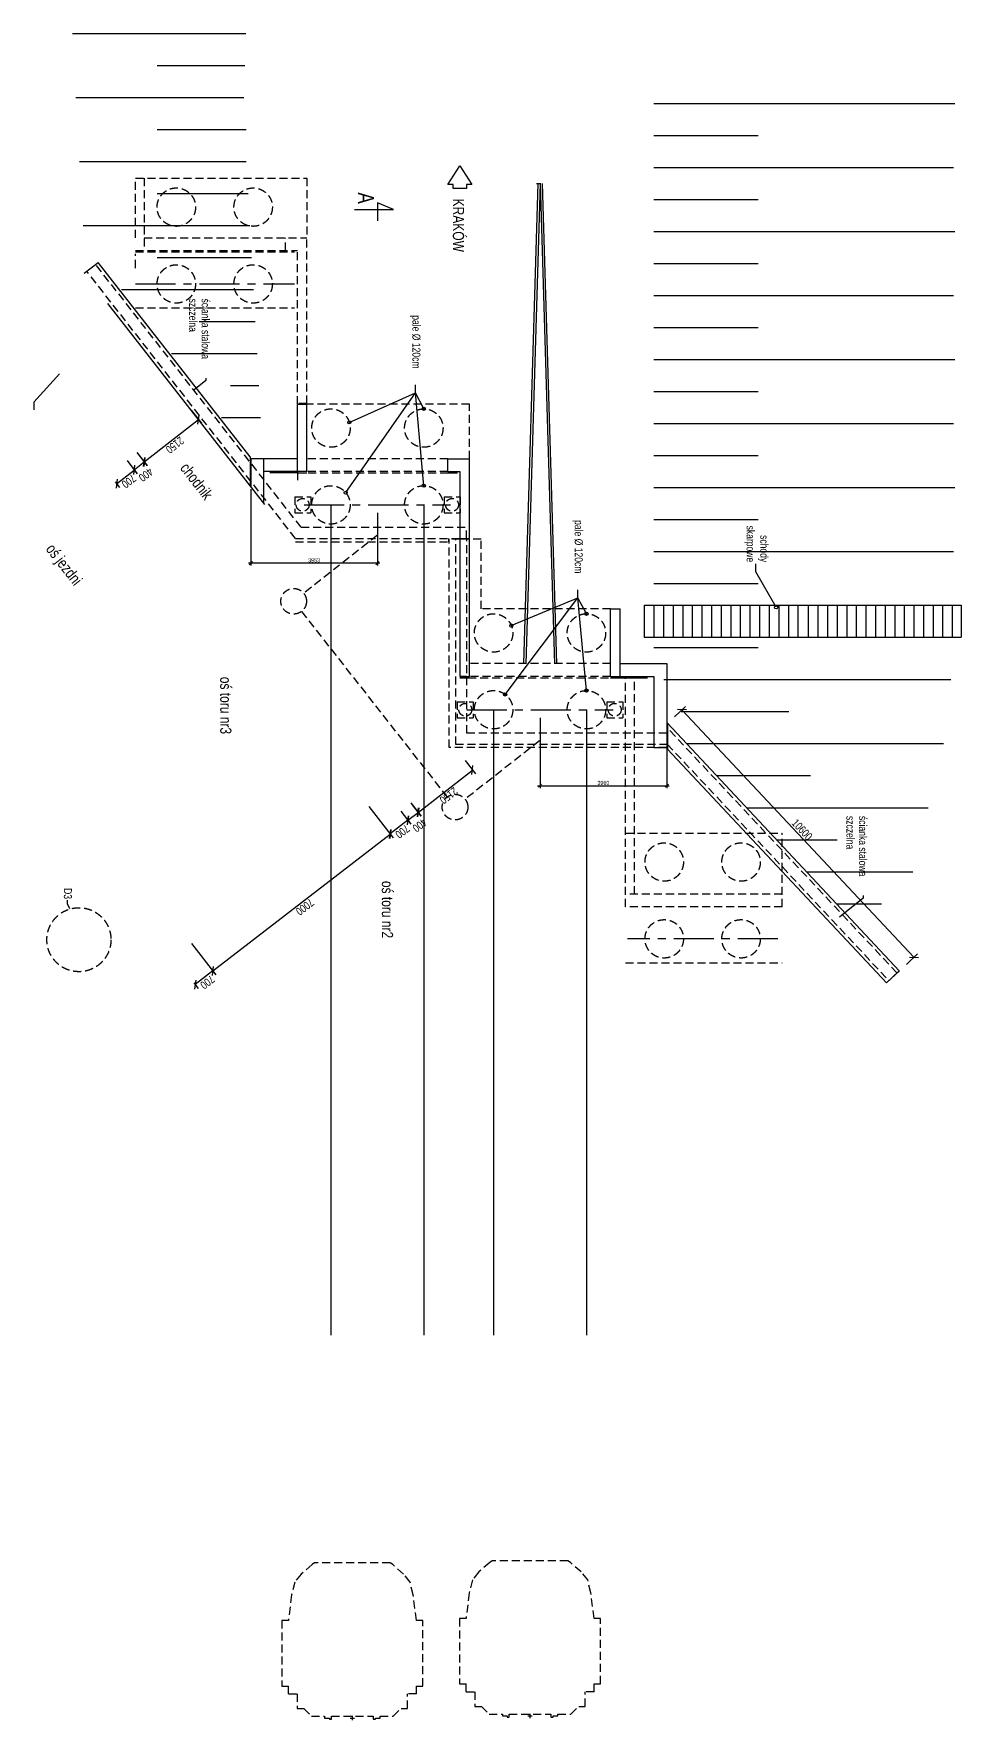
# Model space of a CAD drawing. Header units: millimetres. Extents: x -1069826 to 2704411, y -432732 to 412301.
# Drawn here: x 565972 to 594942, y 1622 to 54318 of the extents above; entities that cross this region are included whole.
import ezdxf
from ezdxf.enums import TextEntityAlignment as Align

# ---------------------------------------------------------------- set-up
doc = ezdxf.new("R2010")
doc.units = ezdxf.units.MM
doc.header["$LTSCALE"] = 1000
doc.header["$MEASUREMENT"] = 0
doc.linetypes.add('CENTER', pattern=[2, 1.25, -0.25, 0.25, -0.25])
doc.linetypes.add('HIDDEN', pattern=[0.375, 0.25, -0.125])
for name, color, linetype in [('0-RAM-T', 7, 'Continuous'), ('0-T', 7, 'Continuous'), ('00XX00-S', 7, 'Continuous'), ('61_RZEDNE-T', 7, 'Continuous'), ('AAA_WIADUKT', 7, 'Continuous'), ('DROGO-T', 7, 'Continuous'), ('DROGOWA', 7, 'Continuous'), ('WIADUKT', 7, 'Continuous')]:
    doc.layers.add(name, color=color, linetype=linetype)
doc.styles.add('CDMSTYLE', font='CDMSIMPL', dxfattribs={"width": 0.8, "bigfont": 'CDMBIGPL'})
doc.dimstyles.new('CDMOG-MM-100', dxfattribs={"dimscale": 100, "dimtxt": 2.5, "dimasz": 2, "dimexe": 1.5, "dimexo": 3, "dimgap": 0.5, "dimtad": 1, "dimdec": 0, "dimrnd": 1, "dimzin": 1, "dimdsep": 46, "dimtxsty": 'CDMSTYLE', "dimblk": 'OBLIQUE', "dimblk1": 'OBLIQUE', "dimblk2": 'OBLIQUE', "dimsah": 1, "dimcen": -2.5, "dimclrd": 9, "dimclre": 9, "dimclrt": 9, "dimadec": 0, "dimazin": 0, "dimtfac": 1, "dimtmove": 2, "dimatfit": 3, "dimldrblk": 'OBLIQUE', "dimfxl": 1, "dimtvp": 1, "dimtolj": 1, "dimtzin": 0, "dimarcsym": 0})
doc.dimstyles.new('CDMOG-MM-200$7', dxfattribs={"dimscale": 200, "dimtxt": 2.5, "dimasz": 1, "dimexe": 1.5, "dimexo": 5, "dimgap": 0.5, "dimtad": 1, "dimdec": 0, "dimrnd": 1, "dimzin": 1, "dimdsep": 46, "dimtxsty": 'CDMSTYLE', "dimblk": 'OBLIQUE', "dimblk1": 'NONE', "dimblk2": 'NONE', "dimsah": 1, "dimtsz": 1, "dimcen": -2.5, "dimclrd": 9, "dimclre": 9, "dimclrt": 9, "dimadec": 0, "dimazin": 0, "dimtfac": 1, "dimtmove": 2, "dimatfit": 3, "dimldrblk": 'NONE', "dimfxl": 1, "dimtvp": 1, "dimtolj": 1, "dimtzin": 0, "dimarcsym": 0})
doc.dimstyles.new('CDMOG-MM-50', dxfattribs={"dimscale": 50, "dimtxt": 2.5, "dimasz": 1, "dimexe": 1.5, "dimexo": 5, "dimgap": 0.5, "dimtad": 1, "dimdec": 0, "dimrnd": 1, "dimzin": 1, "dimdsep": 46, "dimtxsty": 'CDMSTYLE', "dimblk1": 'OBLIQUE', "dimblk2": 'OBLIQUE', "dimsah": 1, "dimtsz": 1, "dimcen": -2.5, "dimdle": 1.5, "dimclrd": 9, "dimclre": 9, "dimclrt": 9, "dimadec": 0, "dimazin": 0, "dimtfac": 1, "dimtmove": 2, "dimatfit": 3, "dimldrblk": 'OBLIQUE', "dimfxl": 1, "dimtvp": 1, "dimtolj": 1, "dimtzin": 0, "dimarcsym": 0})

# ---------------------------------------------------------------- blocks, each defined once
blk = doc.blocks.new('A$C05BD7996')
at = {"color": 40, "linetype": 'HIDDEN'}
for p, q in [((940, 4869), (600, 4569)), ((1020, 4919), (940, 4869)), ((3380, 4919), (1020, 4919)), ((3460, 4869), (3380, 4919)), ((3800, 4569), (3460, 4869)), ((400, 4319), (300, 3919)), ((600, 4569), (400, 4319)), ((4000, 4319), (3800, 4569)), ((4100, 3919), (4000, 4319)), ((300, 3919), (200, 3119)), ((4200, 3119), (4100, 3919)), ((200, 3119), (0, 3119)), ((0, 3119), (0, 1069)), ((4400, 3119), (4200, 3119)), ((4400, 1069), (4400, 3119)), ((0, 1069), (200, 1069)), ((4200, 1069), (4400, 1069)), ((475, 829), (475, 369)), ((3925, 369), (3925, 829)), ((475, 369), (680, 369)), ((680, 369), (925, 124)), ((925, 124), (1333, 124)), ((1333, 124), (1333, 69)), ((1333, 69), (1483, 69)), ((1483, 69), (1483, 31)), ((1483, 31), (1550, 31)), ((1550, 31), (1550, 124)), ((1550, 124), (2851, 124)), ((2851, 124), (2851, 31)), ((2851, 31), (2918, 31)), ((2918, 31), (2918, 69)), ((2918, 69), (3068, 69)), ((3068, 69), (3068, 124)), ((3068, 124), (3475, 124)), ((3475, 124), (3720, 369)), ((3720, 369), (3925, 369))]:
    blk.add_line(p, q, dxfattribs=at)
at = {"layer": '0-T', "color": 40, "linetype": 'HIDDEN'}
for p, q in [((200, 829), (200, 1069)), ((4200, 829), (4200, 1069)), ((200, 829), (475, 829)), ((4200, 829), (3925, 829))]:
    blk.add_line(p, q, dxfattribs=at)
at = {"layer": '0-T', "color": 9, "linetype": 'Continuous'}
for p, q in [((2131, 69), (2269, 69)), ((2200, 0), (2200, 137))]:
    blk.add_line(p, q, dxfattribs=at)
blk = doc.blocks.new('A$C3471609C')
at = {"layer": '0-T', "color": 9, "linetype": 'Continuous'}
blk.add_blockref('A$C05BD7996', (0, 0), dxfattribs=at)
blk = doc.blocks.new('_NONE')
at = {"color": 0, "linetype": 'ByBlock'}
blk.add_circle((0, 0), 0.25, dxfattribs=at)
blk = doc.blocks.new('_OBLIQUE')
at = {"color": 0, "linetype": 'ByBlock'}
blk.add_line((-0.5, -0.5), (0.5, 0.5), dxfattribs=at)
blk = doc.blocks.new('*D620')
at = {"color": 9, "linetype": 'ByBlock', "transparency": 16777216}
for p, q in [((455141, 32521), (456115, 33273)), ((460276, 27642), (455996, 33181)), ((459421, 26981), (460395, 27734))]:
    blk.add_line(p, q, dxfattribs=at)
at = {"layer": 'Defpoints', "color": 0, "linetype": 'ByBlock', "transparency": 16777216}
for p in [(455996, 33181), (454903, 32337), (459184, 26798)]:
    blk.add_point(p, dxfattribs=at)
at = {"color": 9, "linetype": 'ByBlock', "transparency": 16777216, "xscale": 200, "yscale": 200, "zscale": 200}
for p, rotation in [((455996, 33181), 127.6932772982284), ((460276, 27642), 307.6932772982284)]:
    blk.add_blockref('_OBLIQUE', p, dxfattribs=dict(at, rotation=rotation))
at = {"color": 9, "linetype": 'ByBlock', "transparency": 16777216, "insert": (458275, 30519), "char_height": 250, "attachment_point": 5, "rotation": 307.6933, "style": 'CDMSTYLE'}
blk.add_mtext('\\A1;7000', dxfattribs=at)
blk = doc.blocks.new('*D619')
at = {"color": 9, "linetype": 'ByBlock', "transparency": 16777216}
for p, q in [((444569, 25151), (444741, 25284)), ((445050, 24638), (444623, 25192)), ((444997, 24597), (445169, 24730))]:
    blk.add_line(p, q, dxfattribs=at)
at = {"layer": 'Defpoints', "color": 0, "linetype": 'ByBlock', "transparency": 16777216}
for p in [(444332, 24968), (444623, 25192), (444760, 24414)]:
    blk.add_point(p, dxfattribs=at)
at = {"color": 9, "linetype": 'ByBlock', "transparency": 16777216, "xscale": 200, "yscale": 200, "zscale": 200}
for p, rotation in [((444623, 25192), 127.6718535673757), ((445050, 24638), 307.6718535673757)]:
    blk.add_blockref('_OBLIQUE', p, dxfattribs=dict(at, rotation=rotation))
at = {"color": 9, "linetype": 'ByBlock', "transparency": 16777216, "insert": (444975, 25022), "char_height": 250, "attachment_point": 5, "rotation": 307.6719, "style": 'CDMSTYLE'}
blk.add_mtext('\\A1;700', dxfattribs=at)
blk = doc.blocks.new('*D618')
at = {"color": 9, "linetype": 'ByBlock', "transparency": 16777216}
for p, q in [((460221, 27606), (460392, 27738)), ((460273, 27647), (460701, 27092)), ((460649, 27052), (460820, 27184))]:
    blk.add_line(p, q, dxfattribs=at)
at = {"layer": 'Defpoints', "color": 0, "linetype": 'ByBlock', "transparency": 16777216}
for p in [(459984, 27423), (460701, 27092), (460412, 26869)]:
    blk.add_point(p, dxfattribs=at)
at = {"color": 9, "linetype": 'ByBlock', "transparency": 16777216, "xscale": 200, "yscale": 200, "zscale": 200}
for p, rotation in [((460273, 27647), 127.6718535673592), ((460701, 27092), 307.6718535673592)]:
    blk.add_blockref('_OBLIQUE', p, dxfattribs=dict(at, rotation=rotation))
at = {"color": 9, "linetype": 'ByBlock', "transparency": 16777216, "insert": (460626, 27476), "char_height": 250, "attachment_point": 5, "rotation": 307.6719, "style": 'CDMSTYLE'}
blk.add_mtext('\\A1;700', dxfattribs=at)
blk = doc.blocks.new('*D617')
at = {"color": 9, "linetype": 'ByBlock', "transparency": 16777216}
for p, q in [((455038, 33835), (455441, 34146)), ((455282, 33518), (455685, 33829)), ((455566, 33737), (455322, 34054))]:
    blk.add_line(p, q, dxfattribs=at)
at = {"layer": 'Defpoints', "color": 0, "linetype": 'ByBlock', "transparency": 16777216}
for p in [(455322, 34054), (454800, 33652), (455044, 33335)]:
    blk.add_point(p, dxfattribs=at)
at = {"color": 9, "linetype": 'ByBlock', "transparency": 16777216, "xscale": 200, "yscale": 200, "zscale": 200}
for p, rotation in [((455322, 34054), 127.6182843660991), ((455566, 33737), 307.6182843660991)]:
    blk.add_blockref('_OBLIQUE', p, dxfattribs=dict(at, rotation=rotation))
at = {"color": 9, "linetype": 'ByBlock', "transparency": 16777216, "insert": (455721, 34109), "char_height": 250, "attachment_point": 5, "rotation": 307.6183, "style": 'CDMSTYLE'}
blk.add_mtext('\\A1;400', dxfattribs=at)
blk = doc.blocks.new('*D616')
at = {"color": 9, "linetype": 'ByBlock', "transparency": 16777216}
for p, q in [((455513, 33700), (455684, 33831)), ((455565, 33740), (455993, 33186)), ((455941, 33146), (456112, 33277))]:
    blk.add_line(p, q, dxfattribs=at)
at = {"layer": 'Defpoints', "color": 0, "linetype": 'ByBlock', "transparency": 16777216}
for p in [(455276, 33516), (455704, 32962), (455993, 33186)]:
    blk.add_point(p, dxfattribs=at)
at = {"color": 9, "linetype": 'ByBlock', "transparency": 16777216, "xscale": 200, "yscale": 200, "zscale": 200}
for p, rotation in [((455565, 33740), 127.6718535673705), ((455993, 33186), 307.6718535673705)]:
    blk.add_blockref('_OBLIQUE', p, dxfattribs=dict(at, rotation=rotation))
at = {"color": 9, "linetype": 'ByBlock', "transparency": 16777216, "insert": (455918, 33569), "char_height": 250, "attachment_point": 5, "rotation": 307.6719, "style": 'CDMSTYLE'}
blk.add_mtext('\\A1;700', dxfattribs=at)
blk = doc.blocks.new('*D615')
at = {"color": 9, "linetype": 'ByBlock', "transparency": 16777216}
for p, q in [((453703, 35523), (454114, 35845)), ((455320, 34058), (453996, 35752)), ((455026, 33829), (455438, 34150))]:
    blk.add_line(p, q, dxfattribs=at)
at = {"layer": 'Defpoints', "color": 0, "linetype": 'ByBlock', "transparency": 16777216}
for p in [(453466, 35338), (453996, 35752), (454790, 33644)]:
    blk.add_point(p, dxfattribs=at)
at = {"color": 9, "linetype": 'ByBlock', "transparency": 16777216, "xscale": 200, "yscale": 200, "zscale": 200}
for p, rotation in [((453996, 35752), 127.9932772982257), ((455320, 34058), 307.9932772982257)]:
    blk.add_blockref('_OBLIQUE', p, dxfattribs=dict(at, rotation=rotation))
at = {"color": 9, "linetype": 'ByBlock', "transparency": 16777216, "insert": (454796, 35013), "char_height": 250, "attachment_point": 5, "rotation": 307.9933, "style": 'CDMSTYLE'}
blk.add_mtext('\\A1;2150', dxfattribs=at)
blk = doc.blocks.new('*D614')
at = {"color": 9, "linetype": 'ByBlock', "transparency": 16777216}
for p, q in [((444086, 25281), (444489, 25591)), ((444614, 25183), (444370, 25500)), ((444330, 24964), (444733, 25274))]:
    blk.add_line(p, q, dxfattribs=at)
at = {"layer": 'Defpoints', "color": 0, "linetype": 'ByBlock', "transparency": 16777216}
for p in [(444370, 25500), (443848, 25098), (444093, 24781)]:
    blk.add_point(p, dxfattribs=at)
at = {"color": 9, "linetype": 'ByBlock', "transparency": 16777216, "xscale": 200, "yscale": 200, "zscale": 200}
for p, rotation in [((444370, 25500), 127.6182843660965), ((444614, 25183), 307.6182843660965)]:
    blk.add_blockref('_OBLIQUE', p, dxfattribs=dict(at, rotation=rotation))
at = {"color": 9, "linetype": 'ByBlock', "transparency": 16777216, "insert": (444769, 25555), "char_height": 250, "attachment_point": 5, "rotation": 307.6183, "style": 'CDMSTYLE'}
blk.add_mtext('\\A1;400', dxfattribs=at)
blk = doc.blocks.new('*D613')
at = {"color": 9, "linetype": 'ByBlock', "transparency": 16777216}
for p, q in [((442751, 26969), (443163, 27291)), ((444368, 25504), (443045, 27198)), ((444075, 25275), (444486, 25596))]:
    blk.add_line(p, q, dxfattribs=at)
at = {"layer": 'Defpoints', "color": 0, "linetype": 'ByBlock', "transparency": 16777216}
for p in [(443045, 27198), (442515, 26784), (443838, 25090)]:
    blk.add_point(p, dxfattribs=at)
at = {"color": 9, "linetype": 'ByBlock', "transparency": 16777216, "xscale": 200, "yscale": 200, "zscale": 200}
for p, rotation in [((443045, 27198), 127.9932772982286), ((444368, 25504), 307.9932772982286)]:
    blk.add_blockref('_OBLIQUE', p, dxfattribs=dict(at, rotation=rotation))
at = {"color": 9, "linetype": 'ByBlock', "transparency": 16777216, "insert": (443844, 26459), "char_height": 250, "attachment_point": 5, "rotation": 307.9933, "style": 'CDMSTYLE'}
blk.add_mtext('\\A1;2150', dxfattribs=at)
blk = doc.blocks.new('*D621')
at = {"color": 9, "linetype": 'ByBlock', "transparency": 16777216}
for p, q in [((452111, 42298), (459847, 49545)), ((460068, 49310), (459744, 49655)), ((452332, 42063), (452008, 42408))]:
    blk.add_line(p, q, dxfattribs=at)
at = {"layer": 'Defpoints', "color": 0, "linetype": 'ByBlock', "transparency": 16777216}
for p in [(459847, 49545), (460273, 49091), (452537, 41844)]:
    blk.add_point(p, dxfattribs=at)
at = {"color": 9, "linetype": 'ByBlock', "transparency": 16777216, "xscale": 200, "yscale": 200, "zscale": 200}
for p, rotation in [((459847, 49545), 43.13043739377781), ((452111, 42298), 223.1304373937778)]:
    blk.add_blockref('_OBLIQUE', p, dxfattribs=dict(at, rotation=rotation))
at = {"color": 9, "linetype": 'ByBlock', "transparency": 16777216, "insert": (455859, 46050), "char_height": 250, "attachment_point": 5, "rotation": 43.1304, "style": 'CDMSTYLE'}
blk.add_mtext('\\A1;10600', dxfattribs=at)
blk = doc.blocks.new('*D756')
at = {"color": 9, "linetype": 'ByBlock', "transparency": 16777216}
for p, q in [((581785, 32946), (581785, 30748)), ((585745, 32946), (585745, 30748)), ((581710, 30823), (585820, 30823)), ((581735, 30773), (581835, 30873)), ((585695, 30773), (585795, 30873))]:
    blk.add_line(p, q, dxfattribs=at)
at = {"layer": 'Defpoints', "color": 0, "linetype": 'ByBlock', "transparency": 16777216}
for p in [(581785, 33196), (585745, 33196), (585745, 30823)]:
    blk.add_point(p, dxfattribs=at)
at = {"color": 9, "linetype": 'ByBlock', "transparency": 16777216, "insert": (583765, 30911), "char_height": 125, "attachment_point": 5, "style": 'CDMSTYLE'}
blk.add_mtext('\\A1;3960', dxfattribs=at)
blk = doc.blocks.new('*D757')
at = {"color": 9, "linetype": 'ByBlock', "transparency": 16777216}
for p, q in [((572752, 40087), (572752, 37703)), ((576705, 39347), (576705, 37703)), ((576780, 37778), (572677, 37778)), ((572702, 37728), (572802, 37828)), ((576655, 37728), (576755, 37828))]:
    blk.add_line(p, q, dxfattribs=at)
at = {"layer": 'Defpoints', "color": 0, "linetype": 'ByBlock', "transparency": 16777216}
for p in [(572752, 40337), (576705, 39597), (572752, 37778)]:
    blk.add_point(p, dxfattribs=at)
at = {"color": 9, "linetype": 'ByBlock', "transparency": 16777216, "insert": (574729, 37865), "char_height": 125, "attachment_point": 5, "style": 'CDMSTYLE'}
blk.add_mtext('\\A1;3953', dxfattribs=at)
blk = doc.blocks.new('A$C4D6E05A3')
at = {"layer": '0-RAM-T', "color": 1, "linetype": 'HIDDEN'}
for centre in [(18722.2, 17263.3), (21122.2, 17263.3), (18722.2, 14363.3), (21122.2, 14363.3), (12320.9, 12183.3), (14720.9, 12183.3), (12320.9, 9283.3), (14720.9, 9283.3)]:
    blk.add_circle(centre, 600, dxfattribs=at)
at = {"layer": '0-T', "color": 9, "linetype": 'Continuous'}
for p, q in [((2181.5, 19369.8), (2181.5, 28767.4)), ((4181.5, 19369.8), (4181.5, 28727)), ((6181.5, 19369.8), (6181.5, 28767.4)), ((8181.5, 19369.8), (8181.5, 28727)), ((10181.5, 19369.8), (10181.5, 28767.4)), ((12181.5, 19369.8), (12181.5, 28727)), ((14181.5, 19369.8), (14181.5, 28767.4)), ((16181.5, 19369.8), (16181.5, 28727)), ((20181.5, 19680.3), (20181.5, 28646.3)), ((22181.5, 20389.3), (22181.5, 28411.7)), ((24181.5, 22262.8), (24181.5, 27935.8)), ((26181.5, 24136.4), (26181.5, 27459.8)), ((27181.5, 25073.2), (27181.5, 26478.4)), ((25181.5, 23199.6), (25181.5, 25093.8)), ((23181.5, 21326.1), (23181.5, 24263.2)), ((21181.5, 20220.3), (21181.5, 23582.1)), ((3181.5, 19369.8), (3181.5, 22622.2)), ((5181.5, 19369.8), (5181.5, 22622.2)), ((7181.5, 19369.8), (7181.5, 22622.2)), ((9181.5, 19369.8), (9181.5, 22622.2)), ((11181.5, 19369.8), (11181.5, 22622.2)), ((13181.5, 19369.8), (13181.5, 22622.2)), ((15181.5, 19369.8), (15181.5, 22622.2)), ((17181.5, 19369.8), (17181.5, 22622.2)), ((19181.5, 19369.8), (19181.5, 22622.2)), ((20122.2, 18313.3), (20122.2, 19173.3)), ((4682.2, 15703.5), (4682.2, 15843.1)), ((13720.9, 8253.3), (13720.9, 7373.3)), ((8000, 6862.2), (8000, 2743)), ((9000, 6918.2), (9000, 5168.4)), ((10000, 6974.2), (10000, 4305.2)), ((11000, 7030.2), (11000, 6146.6)), ((12000, 7086.2), (12000, 5867.4)), ((0, 6629.3), (0, 1206.7)), ((1000, 6594.6), (1000, 3850.9)), ((2000, 6559.8), (2000, 1317.7)), ((3000, 6636.1), (3000, 3850.9)), ((4000, 6638.1), (4000, 1428.6)), ((5000, 6694.1), (5000, 3850.9)), ((6000, 6750.2), (6000, 1539.6)), ((7000, 6806.2), (7000, 3850.9))]:
    blk.add_line(p, q, dxfattribs=at)
at = {"layer": '0-T', "color": 1, "linetype": 'Continuous'}
for p, q in [((19682.2, 19773.3), (22303.5, 19773.3)), ((19682.2, 18313.3), (19682.2, 19773.3)), ((21545.3, 19793.3), (22349.8, 19793.3)), ((20082.2, 19373.3), (22303.5, 19373.3)), ((20082.2, 18253.3), (20082.2, 19373.3)), ((17972.2, 18013.3), (17972.2, 18313.3)), ((20082.2, 18313.3), (17972.2, 18313.3)), ((20082.2, 18013.3), (17972.2, 18013.3)), ((20082.2, 18013.3), (20082.2, 18253.3)), ((20122.2, 18013.3), (20122.2, 18313.3)), ((13280.9, 12933.3), (13280.9, 13613.3)), ((13680.9, 12933.3), (13680.9, 13313.3)), ((20122.2, 13313.3), (20122.2, 13573.3)), ((13680.9, 12933.3), (13280.9, 12933.3)), ((13680.9, 8533.3), (11570.9, 8533.3)), ((11570.9, 8233.3), (11570.9, 8533.3)), ((13680.9, 8533.3), (13680.9, 8210.3)), ((13680.9, 8233.3), (13280.9, 8233.3)), ((13280.9, 8233.3), (13280.9, 6780.4)), ((13680.9, 8210.3), (13680.9, 7180.4)), ((14705.8, 7219.6), (8428.1, 2316.1)), ((13280.9, 7180.4), (14655.6, 7180.4)), ((13224.4, 6760.4), (14117.9, 6760.4)), ((13280.9, 6780.4), (14143.5, 6780.4))]:
    blk.add_line(p, q, dxfattribs=at)
at = {"layer": '0-T', "color": 1, "linetype": 'HIDDEN'}
for p, q in [((20122.2, 13573.3), (20122.2, 17973.3)), ((13720.9, 8573.3), (13720.9, 12973.3))]:
    blk.add_line(p, q, dxfattribs=at)
at = {"layer": '0-T', "color": 40, "linetype": 'HIDDEN'}
for p, q in [((20872.2, 17896.3), (20872.2, 18396.3)), ((20872.2, 18396.3), (21372.2, 18396.3)), ((21372.2, 17896.3), (21372.2, 18396.3)), ((20872.2, 17896.3), (21372.2, 17896.3)), ((20872.2, 13730.3), (21372.2, 13730.3)), ((20872.2, 13230.3), (20872.2, 13730.3)), ((21372.2, 13230.3), (21372.2, 13730.3)), ((14470.9, 13316.3), (14970.9, 13316.3)), ((14470.9, 12816.3), (14470.9, 13316.3)), ((14970.9, 12816.3), (14970.9, 13316.3)), ((20872.2, 13230.3), (21372.2, 13230.3)), ((14470.9, 12816.3), (14970.9, 12816.3)), ((14470.9, 8150.3), (14470.9, 8650.3)), ((14470.9, 8650.3), (14970.9, 8650.3)), ((14970.9, 8150.3), (14970.9, 8650.3)), ((14470.9, 8150.3), (14970.9, 8150.3))]:
    blk.add_line(p, q, dxfattribs=at)
at = {"layer": '0-T', "color": 3, "linetype": 'Continuous'}
blk.add_lwpolyline([(4833.8, 13100.4), (4715.3, 13100.4), (4715.3, 12933.7), (4132, 13308.7), (4715.3, 13683.7), (4715.3, 13517), (4833.8, 13517), (4833.8, 13100.4)], dxfattribs=at)
at = {"layer": '0-T', "color": 1, "linetype": 'Continuous'}
for points in [[(13680.9, 13313.3), (15770.9, 13313.3)], [(20082.2, 13313.3), (20082.2, 13613.3), (15790.9, 13613.3), (15790.9, 13313.3), (20082.2, 13313.3)]]:
    blk.add_lwpolyline(points, dxfattribs=at)
at = {"layer": '0-T', "color": 40, "linetype": 'HIDDEN'}
for centre in [(21122.2, 18146.3), (14720.9, 13066.3), (21122.2, 13480.3), (14720.9, 8400.3)]:
    blk.add_circle(centre, 200, dxfattribs=at)
at = {"layer": '00XX00-S', "color": 9, "linetype": 'Continuous', "flags": 128}
for points in [[(26925.6, 25902.6), (27005.4, 25902.6), (27604.3, 25165.2)], [(10759.8, 5372.2), (10839.6, 5372.2), (11139.1, 5003.5)]]:
    blk.add_lwpolyline(points, dxfattribs=at)
at = {"layer": '61_RZEDNE-T', "color": 1, "linetype": 'Continuous'}
for p, q in [((17855.2, 19069.8), (17855.2, 28970.7)), ((17855.2, 28970.7), (18855.2, 28970.7)), ((18855.2, 19069.8), (18855.2, 28970.7)), ((17855.2, 19069.8), (18855.2, 19069.8))]:
    blk.add_line(p, q, dxfattribs=at)
at = {"layer": '61_RZEDNE-T', "color": 9, "linetype": 'Continuous'}
for p, q in [((17855.2, 28681.6), (18855.2, 28681.6)), ((17855.2, 28381.6), (18855.2, 28381.6)), ((17855.2, 28092.5), (18855.2, 28092.5)), ((17855.2, 27792.5), (18855.2, 27792.5)), ((17855.2, 27492.5), (18855.2, 27492.5)), ((17855.2, 27492.5), (18855.2, 27492.5)), ((17855.2, 27192.5), (18855.2, 27192.5)), ((17855.2, 26892.5), (18855.2, 26892.5)), ((17855.2, 26592.5), (18855.2, 26592.5)), ((17855.2, 26592.5), (18855.2, 26592.5)), ((17855.2, 26292.5), (18855.2, 26292.5)), ((17855.2, 25992.5), (18855.2, 25992.5)), ((17855.2, 25692.5), (18855.2, 25692.5)), ((17855.2, 25692.5), (18855.2, 25692.5)), ((17855.2, 25392.5), (18855.2, 25392.5)), ((17855.2, 25092.5), (18855.2, 25092.5)), ((17855.2, 24792.5), (18855.2, 24792.5)), ((17855.2, 24792.5), (18855.2, 24792.5)), ((17855.2, 24492.5), (18855.2, 24492.5)), ((17855.2, 24192.5), (18855.2, 24192.5)), ((17855.2, 23869.8), (18855.2, 23869.8)), ((17855.2, 23569.8), (18855.2, 23569.8)), ((17855.2, 23269.8), (18855.2, 23269.8)), ((17855.2, 22969.8), (18855.2, 22969.8)), ((17855.2, 22969.8), (18855.2, 22969.8)), ((17855.2, 22669.8), (18855.2, 22669.8)), ((17855.2, 22369.8), (18855.2, 22369.8)), ((17855.2, 22069.8), (18855.2, 22069.8)), ((17855.2, 22069.8), (18855.2, 22069.8)), ((17855.2, 21769.8), (18855.2, 21769.8)), ((17855.2, 21469.8), (18855.2, 21469.8)), ((17855.2, 21169.8), (18855.2, 21169.8)), ((17855.2, 21169.8), (18855.2, 21169.8)), ((17855.2, 20869.8), (18855.2, 20869.8)), ((17855.2, 20569.8), (18855.2, 20569.8)), ((17855.2, 20269.8), (18855.2, 20269.8)), ((17855.2, 20269.8), (18855.2, 20269.8)), ((17855.2, 19969.8), (18855.2, 19969.8)), ((17855.2, 19669.8), (18855.2, 19669.8)), ((17855.2, 19369.8), (18855.2, 19369.8))]:
    blk.add_line(p, q, dxfattribs=at)
at = {"layer": '61_RZEDNE-T', "color": 40, "linetype": 'HIDDEN'}
for centre in [(25880, 22093.3), (28280, 22093.3), (28280, 22093.3), (25880, 19693.3), (28280, 19693.3), (28280, 19693.3), (5417.9, 6853.3), (7817.9, 6853.3), (5417.9, 4453.3), (7817.9, 4453.3)]:
    blk.add_circle(centre, 600, dxfattribs=at)
at = {"layer": 'AAA_WIADUKT', "color": 1, "linetype": 'HIDDEN'}
for p, q in [((29344.5, 26962.4), (21691.6, 19793.3)), ((22203.5, 19793.3), (29583.7, 26706.9)), ((21853.5, 19773.3), (21853.5, 13530.3)), ((22203.5, 19793.3), (22203.5, 13180.3)), ((22303.5, 19773.3), (22303.5, 12980.3)), ((17972.2, 18013.3), (17972.2, 13980.1)), ((19682.2, 18013.3), (19682.2, 13613.3)), ((20082.2, 18013.3), (20082.2, 13323.3)), ((15790.9, 13980.1), (15790.9, 13613.3)), ((17972.2, 13980.1), (15790.9, 13980.1)), ((11570.9, 13613.3), (11570.9, 8533.3)), ((13280.9, 13613.3), (11570.9, 13613.3)), ((15420.9, 8349.1), (15420.9, 13513.3)), ((15770.9, 13513.3), (15420.9, 13513.3)), ((21853.5, 13530.3), (15770.9, 13530.3)), ((15770.9, 8178.4), (15770.9, 13513.3)), ((22203.5, 13180.3), (15770.9, 13180.3)), ((15790.9, 13313.3), (15790.9, 12980.3)), ((13280.9, 12933.3), (13280.9, 8533.3)), ((13680.9, 12933.3), (13680.9, 8533.3)), ((15870.9, 12960.3), (15770.9, 12960.3)), ((22303.5, 12980.3), (15790.9, 12980.3)), ((15870.9, 8178.4), (15870.9, 12960.3))]:
    blk.add_line(p, q, dxfattribs=at)
at = {"layer": 'AAA_WIADUKT', "color": 40, "linetype": 'HIDDEN'}
for p, q in [((24980, 18486.3), (24980, 23373.3)), ((27280, 23373.3), (24980, 23373.3)), ((26880, 23373.3), (26880, 18486.3)), ((27280, 23373.3), (27280, 18486.3)), ((29030, 18486.3), (29030, 23373.3)), ((26880, 18766.3), (20082.2, 18766.3)), ((27280, 18486.3), (20082.2, 18486.3)), ((4517.9, 3173.3), (4517.9, 8533.3)), ((6377.9, 3453.3), (6377.9, 8533.3)), ((11550.9, 8533.3), (6377.9, 8533.3)), ((11550.9, 8533.3), (11550.9, 8233.3)), ((6777.9, 3173.3), (6777.9, 8233.3)), ((11570.9, 8233.3), (6777.9, 8233.3)), ((6817.9, 3173.3), (6817.9, 8140.3)), ((8567.9, 3173.3), (8567.9, 8140.3)), ((6777.9, 7860.3), (6377.9, 7860.3)), ((6377.9, 3173.3), (4517.9, 3173.3)), ((7319.7, 3173.3), (6879.7, 3173.3))]:
    blk.add_line(p, q, dxfattribs=at)
at = {"layer": 'AAA_WIADUKT', "color": 40, "linetype": 'CENTER'}
for p, q in [((28280, 23243.3), (28280, 18543.3)), ((7817.9, 3173.3), (7817.9, 8140.3))]:
    blk.add_line(p, q, dxfattribs=at)
at = {"layer": 'AAA_WIADUKT', "color": 2, "linetype": 'CENTER'}
for p, q in [((21122.2, 13530.3), (21122.2, 18096.3)), ((14720.9, 8450.3), (14720.9, 13016.3))]:
    blk.add_line(p, q, dxfattribs=at)
at = {"layer": 'AAA_WIADUKT', "color": 9, "linetype": 'Continuous', "lineweight": 25}
for p, q in [((4682.2, 15883.1), (19682.2, 16330.8)), ((4682.2, 15813), (19684.1, 16260.8)), ((4682.2, 15813.5), (19684.1, 15365.7)), ((4682.2, 15743.5), (19682.2, 15295.8))]:
    blk.add_line(p, q, dxfattribs=at)
at = {"layer": 'AAA_WIADUKT', "color": 1, "linetype": 'Continuous'}
for p, q in [((13720.9, 12933.3), (13720.9, 13233.3)), ((13720.9, 8233.3), (13720.9, 8533.3)), ((13300.9, 8233.3), (11590.9, 8233.3)), ((7482.4, 1577.4), (7143.8, 2010.8))]:
    blk.add_line(p, q, dxfattribs=at)
at = {"layer": 'AAA_WIADUKT', "color": 5, "linetype": 'Continuous', "lineweight": 25}
blk.add_line((15870.9, 13272.8), (15871.4, 13273.3), dxfattribs=at)
at = {"layer": 'AAA_WIADUKT', "color": 40, "linetype": 'HIDDEN', "lineweight": 25}
for p, q in [((4517.9, 8533.3), (6377.9, 8533.3)), ((4517.9, 3453.3), (6777.9, 3453.3))]:
    blk.add_line(p, q, dxfattribs=at)
at = {"layer": 'AAA_WIADUKT', "color": 1, "linetype": 'HIDDEN', "lineweight": 25}
for p, q in [((15420.9, 8349.1), (7205.4, 1932)), ((15770.9, 8178.4), (7420.8, 1656.2))]:
    blk.add_line(p, q, dxfattribs=at)
at = {"layer": 'AAA_WIADUKT', "color": 1, "linetype": 'Continuous', "lineweight": 25}
blk.add_line((13224.4, 6760.4), (7143.8, 2010.8), dxfattribs=at)
at = {"layer": 'AAA_WIADUKT', "color": 4, "linetype": 'Continuous'}
blk.add_lwpolyline([(5492.7, 10019), (5492.7, 11233.3), (5278.4, 10733.3), (5849.8, 10733.3)], dxfattribs=at)
at = {"layer": 'DROGO-T', "color": 1, "linetype": 'Continuous'}
for p, q in [((29276.1, 27035.3), (21545.3, 19793.3)), ((29652.1, 26634), (29276.1, 27035.3)), ((29657.2, 26638.7), (29281.2, 27040.1)), ((29652.1, 26634), (22349.8, 19793.3)), ((15770.9, 13313.3), (15770.9, 13613.3))]:
    blk.add_line(p, q, dxfattribs=at)
at = {"layer": 'DROGO-T', "color": 9, "linetype": 'Continuous'}
for p, q in [((27189.6, 1056.8), (27071.4, 1056.8)), ((27346.1, 1124.6), (27189.6, 1056.8)), ((11507.6, 0), (10630.3, 800.5)), ((11507.6, 0), (11749.4, 0))]:
    blk.add_line(p, q, dxfattribs=at)
at = {"layer": 'DROGOWA', "color": 9, "linetype": 'HIDDEN'}
for p, q in [((22092.8, 15800.6), (23917.9, 13473.8)), ((18049.7, 8362.4), (23850.1, 12912.2)), ((15670.9, 10733.3), (17484.9, 8432.8))]:
    blk.add_line(p, q, dxfattribs=at)
for centre, radius in [((24164.8, 13159), 400), ((17732.6, 8118.7), 400), ((28307, 1411.1), 1000)]:
    blk.add_circle(centre, radius, dxfattribs=at)
at = {"layer": 'WIADUKT', "color": 1, "linetype": 'Continuous'}
for p, q in [((22303.5, 19373.3), (22303.5, 19773.3)), ((15770.9, 13613.3), (13280.9, 13613.3)), ((13680.9, 8233.3), (13944.6, 8233.3))]:
    blk.add_line(p, q, dxfattribs=at)
at = {"layer": '0-T', "color": 1, "linetype": 'Continuous', "style": 'CDMSTYLE', "width": 0.8}
for s, p in [('ścianka stalowa', (24440.4, 25776)), ('szczelna', (24440.4, 25383.9)), ('ścianka stalowa', (8274.6, 5245.6)), ('szczelna', (8274.6, 4853.5))]:
    blk.add_text(s, height=250, dxfattribs=at).set_placement(p)
at = {"layer": 'AAA_WIADUKT', "color": 1, "linetype": 'Continuous', "style": 'CDMSTYLE', "width": 0.8}
for s, p in [('schody', (16512.8, 22694.6)), ('skarpowe', (16512.8, 22266))]:
    blk.add_text(s, height=250, dxfattribs=at).set_placement(p, align=Align.RIGHT)
for p in [(15197.5, 16898.3), (8796.1, 11827.7)]:
    blk.add_text('pale %%c 120cm', height=250, dxfattribs=at).set_placement(p)
at = {"layer": 'AAA_WIADUKT', "color": 4, "linetype": 'Continuous', "style": 'CDMSTYLE', "width": 0.8}
blk.add_text('A', height=500, dxfattribs=at).set_placement((5135.5, 10376.1), align=Align.MIDDLE)
at = {"layer": 'DROGO-T', "color": 3, "linetype": 'Continuous', "style": 'CDMSTYLE', "width": 0.8}
for s, p in [('KRAKÓW', (5154.1, 13091)), ('oś toru nr2', (26469.4, 10873.1))]:
    blk.add_text(s, height=350, dxfattribs=at).set_placement(p)
at = {"layer": 'DROGO-T', "color": 9, "linetype": 'Continuous', "style": 'CDMSTYLE', "width": 0.8}
blk.add_text('oś toru nr3', height=350, dxfattribs=at).set_placement((20092.8, 5824.3))
at = {"layer": 'DROGO-T', "color": 3, "linetype": 'Continuous', "style": 'CDMSTYLE', "width": 0.8}
for s, p in [('chodnik', (13578.3, 4550.8)), ('oś jezdni', (16108.8, 357.1))]:
    blk.add_text(s, height=350, rotation=37.9654, dxfattribs=at).set_placement(p)
at = {"layer": 'DROGO-T', "color": 1, "linetype": 'Continuous', "style": 'CDMSTYLE', "width": 0.8}
blk.add_text('D3', height=250, dxfattribs=at).set_placement((26695.2, 941.6))
at = {"layer": '0-T', "color": 9, "linetype": 'Continuous'}
for p1, p2, distance, picture, middle in [((23798.4, 11593.6), (22474.9, 13288), -672.4, '*D615', (23804.5, 12962.4)), ((24052.7, 11284.7), (23808.5, 11601.5), -658.8, '*D617', (24729.7, 12058.9)), ((24284.5, 11465.7), (24712.3, 10911.6), 365.4, '*D616', (24926.1, 11519)), ((28192.1, 4747.5), (23912.1, 10286.6), -1380.8, '*D620', (27283.2, 8468.4)), ((28992.4, 5372.5), (29420.2, 4818.4), 365.7, '*D618', (29634.3, 5425.9)), ((12846.8, 3039.4), (11523.3, 4733.7), -672.4, '*D613', (12852.9, 4408.2)), ((13101.1, 2730.5), (12857, 3047.3), -658.5, '*D614', (13777.9, 3504.5)), ((13768.2, 2363.2), (13340.4, 2917.3), -367.5, '*D619', (13983.7, 2971.8))]:
    dim = blk.add_aligned_dim(p1=p1, p2=p2, distance=distance, dimstyle='CDMOG-MM-100', dxfattribs=at)
    dim.commit()
    dim.dimension.update_dxf_attribs({"geometry": picture, "text_midpoint": middle, "insert": (-430991.4, -22050.5)})
at = {"layer": 'DROGO-T', "color": 40, "linetype": 'Continuous'}
dim = blk.add_aligned_dim(p1=(21545.3, 19793.3), p2=(29281.2, 27040.1), distance=623, dimstyle='CDMOG-MM-100', dxfattribs=at)
dim.commit()
dim.dimension.update_dxf_attribs({"geometry": '*D621', "text_midpoint": (24867.7, 23999.1), "insert": (-430991.4, -22050.5)})
at = {"layer": 'AAA_WIADUKT', "color": 9, "linetype": 'Continuous'}
for points in [[(17921.7, 23186.9), (16816.7, 22558.5), (16566.7, 22558.5)], [(20522.2, 17263.3), (17623.5, 16996.1), (17373.5, 16996.1)], [(18122.2, 17263.3), (17623.5, 16996.1), (17373.5, 16996.1)], [(18491.1, 14917), (17623.5, 16996.1), (17373.5, 16996.1)], [(20642.8, 14724.1), (17623.5, 16996.1), (17373.5, 16996.1)], [(14120.9, 12183.3), (11222.2, 11925.5), (10972.2, 11925.5)], [(11720.9, 12183.3), (11222.2, 11925.5), (10972.2, 11925.5)], [(12142, 9856), (11222.2, 11925.5), (10972.2, 11925.5)], [(14337.5, 9744.8), (11222.2, 11925.5), (10972.2, 11925.5)]]:
    blk.add_leader(points, dimstyle='CDMOG-MM-200$7', dxfattribs=at)

msp = doc.modelspace()

# ---------------------------------------------------------------- linework, layer by layer
at = {"color": 40, "linetype": 'HIDDEN'}
for p, q in [((574665.6022, 6490.7702), (574325.6022, 6190.7702)), ((574745.6022, 6540.7702), (574665.6022, 6490.7702)), ((577105.6022, 6540.7702), (574745.6022, 6540.7702)), ((577185.6022, 6490.7702), (577105.6022, 6540.7702)), ((577525.6022, 6190.7702), (577185.6022, 6490.7702)), ((574125.6022, 5940.7702), (574025.6022, 5540.7702)), ((574325.6022, 6190.7702), (574125.6022, 5940.7702)), ((577725.6022, 5940.7702), (577525.6022, 6190.7702)), ((577825.6022, 5540.7702), (577725.6022, 5940.7702)), ((574025.6022, 5540.7702), (573925.6022, 4740.7702)), ((577925.6022, 4740.7702), (577825.6022, 5540.7702)), ((573725.6022, 4740.7702), (573725.6022, 2690.7702)), ((573925.6022, 4740.7702), (573725.6022, 4740.7702)), ((578125.6022, 4740.7702), (577925.6022, 4740.7702)), ((578125.6022, 2690.7702), (578125.6022, 4740.7702)), ((573725.6022, 2690.7702), (573925.6022, 2690.7702)), ((577925.6022, 2690.7702), (578125.6022, 2690.7702)), ((574200.6022, 2450.7702), (574200.6022, 1990.7702)), ((577650.6022, 1990.7702), (577650.6022, 2450.7702)), ((574200.6022, 1990.7702), (574405.6022, 1990.7702)), ((574405.6022, 1990.7702), (574650.6022, 1745.7702)), ((574650.6022, 1745.7702), (575058.1022, 1745.7702)), ((575058.1022, 1745.7702), (575058.1022, 1690.7702)), ((575058.1022, 1690.7702), (575208.1022, 1690.7702)), ((575208.1022, 1690.7702), (575208.1022, 1652.7702)), ((575208.1022, 1652.7702), (575275.1022, 1652.7702)), ((575275.1022, 1745.7702), (576576.1022, 1745.7702)), ((575275.1022, 1652.7702), (575275.1022, 1745.7702)), ((576576.1022, 1745.7702), (576576.1022, 1652.7702)), ((576576.1022, 1652.7702), (576643.1022, 1652.7702)), ((576643.1022, 1690.7702), (576793.1022, 1690.7702)), ((576643.1022, 1652.7702), (576643.1022, 1690.7702)), ((576793.1022, 1745.7702), (577200.6022, 1745.7702)), ((576793.1022, 1690.7702), (576793.1022, 1745.7702)), ((577200.6022, 1745.7702), (577445.6022, 1990.7702)), ((577445.6022, 1990.7702), (577650.6022, 1990.7702))]:
    msp.add_line(p, q, dxfattribs=at)
at = {"layer": '0-T', "color": 40, "linetype": 'HIDDEN'}
for p, q in [((573925.6022, 2450.7702), (573925.6022, 2690.7702)), ((577925.6022, 2450.7702), (577925.6022, 2690.7702)), ((573925.6022, 2450.7702), (574200.6022, 2450.7702)), ((577925.6022, 2450.7702), (577650.6022, 2450.7702))]:
    msp.add_line(p, q, dxfattribs=at)
at = {"layer": '0-T', "color": 9, "linetype": 'Continuous'}
for p, q in [((575857.082, 1690.7702), (575994.1224, 1690.7702)), ((575925.6022, 1622.25), (575925.6022, 1759.2904))]:
    msp.add_line(p, q, dxfattribs=at)
at = {"layer": 'DROGO-T', "color": 4, "linetype": 'Continuous'}
for p, q in [((575255.0354, 39596.8504), (575255.0354, 13652.846)), ((578155.0354, 39596.8504), (578155.0354, 13652.846)), ((580335.0354, 33195.5943), (580335.0354, 13652.846)), ((583235.0354, 33195.5943), (583235.0354, 13652.846))]:
    msp.add_line(p, q, dxfattribs=at)

# ---------------------------------------------------------------- block references
at = {"layer": '0-T', "color": 9, "linetype": 'Continuous'}
msp.add_blockref('A$C3471609C', (579275.2988, 1686.8873), dxfattribs=at)
at = {"layer": 'DROGO-T', "color": 40, "linetype": 'Continuous', "rotation": 270}
msp.add_blockref('A$C4D6E05A3', (565971.762, 54317.7662), dxfattribs=at)

# ---------------------------------------------------------------- dimensions: what is measured, and where the dimension line sits
at = {"layer": 'DROGO-T', "color": 2, "linetype": 'Continuous'}
for base, p1, p2, picture, middle in [((572752.1355, 37777.8865), (576705.0354, 39596.8504), (572752.1355, 40336.6811), '*D757', (574728.5854, 37865.3865)), ((585745.0354, 30823.0204), (581785.0354, 33195.5943), (585745.0354, 33195.5943), '*D756', (583765.0354, 30910.5204))]:
    dim = msp.add_linear_dim(base=base, p1=p1, p2=p2, dimstyle='CDMOG-MM-50', dxfattribs=at)
    dim.commit()
    dim.dimension.update_dxf_attribs({"geometry": picture, "text_midpoint": middle})

doc.saveas('drawing.dxf')
